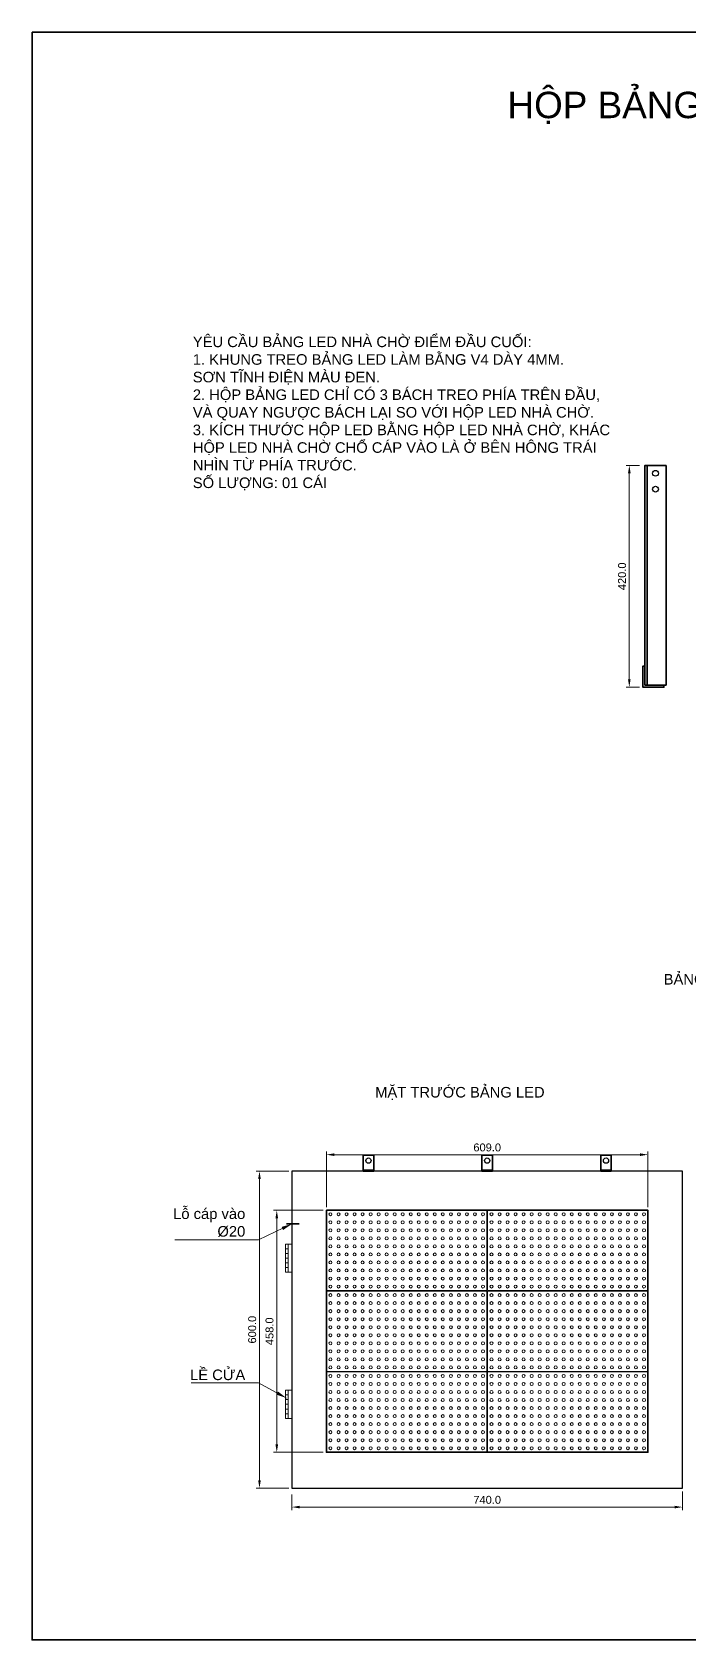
# Model space of a CAD drawing. Header units: inches. Extents: x 274 to 111780, y 464 to 1579898.
# Drawn here: x 55649 to 56893, y 788075 to 791118 of the extents above; entities that cross this region are included whole.
import ezdxf

# ---------------------------------------------------------------- set-up
doc = ezdxf.new("R2010")
doc.units = ezdxf.units.IN
doc.header["$MEASUREMENT"] = 0
doc.header["$PDMODE"] = 35
doc.header["$PDSIZE"] = -3
doc.layers.add('cutout', color=2, linetype='Continuous')
doc.layers.add('Nep V', color=1, linetype='Continuous', lineweight=35)
doc.layers.add('tbi', color=7, linetype='Continuous', lineweight=20)
doc.styles.add('ARIAL', font='arial.ttf', dxfattribs={"height": 10})
doc.styles.add('Arial1', font='arial.ttf', dxfattribs={"height": 6})
doc.styles.add('Arial3', font='arial.ttf', dxfattribs={"height": 15})
doc.dimstyles.new('bom', dxfattribs={"dimtxt": 10, "dimasz": 8, "dimexe": 5, "dimexo": 5, "dimgap": 5, "dimtad": 1, "dimdec": 1, "dimzin": 0, "dimdsep": 46, "dimtxsty": 'ARIAL', "dimcen": 0.09, "dimclrd": 8, "dimclre": 9, "dimclrt": 5, "dimadec": 0, "dimazin": 0, "dimtfac": 1, "dimtdec": 1, "dimtix": 1, "dimtofl": 0, "dimtmove": 0, "dimatfit": 3, "dimfxl": 1, "dimtolj": 1, "dimtzin": 0, "dimlwd": 0, "dimlwe": 0, "dimarcsym": 0})
doc.dimstyles.new('Copy(5) of bom TL3-1', dxfattribs={"dimtxt": 15, "dimasz": 15, "dimexe": 6, "dimexo": 6, "dimgap": 6, "dimtad": 1, "dimdec": 1, "dimlfac": 0.333333, "dimzin": 0, "dimdsep": 46, "dimtxsty": 'Arial3', "dimcen": 0.09, "dimclrd": 8, "dimclre": 9, "dimclrt": 5, "dimadec": 0, "dimazin": 0, "dimtfac": 1, "dimtdec": 1, "dimtix": 1, "dimtofl": 0, "dimtmove": 0, "dimatfit": 3, "dimfxl": 1, "dimtolj": 1, "dimtzin": 0, "dimlwd": 0, "dimlwe": 0, "dimarcsym": 0})

# ---------------------------------------------------------------- blocks, each defined once
blk = doc.blocks.new('*D559')
at = {"layer": 'Defpoints', "color": 0, "linetype": 'Continuous'}
for p in [(56880.9, 788362.2), (56140.9, 788356.2), (56140.9, 788326.4)]:
    blk.add_point(p, dxfattribs=at)
at = {"layer": 'Nep V', "color": 9, "linetype": 'Continuous', "lineweight": 0}
for p, q in [((56140.9, 788350.2), (56140.9, 788320.4)), ((56880.9, 788356.2), (56880.9, 788320.4))]:
    blk.add_line(p, q, dxfattribs=at)
at = {"layer": 'Nep V', "color": 8, "linetype": 'Continuous', "lineweight": 0}
blk.add_line((56865.9, 788326.4), (56155.9, 788326.4), dxfattribs=at)
at = {"layer": 'Nep V', "color": 8, "linetype": 'Continuous'}
for points in [[(56155.9, 788328.9), (56155.9, 788323.9), (56140.9, 788326.4)], [(56865.9, 788328.9), (56865.9, 788323.9), (56880.9, 788326.4)]]:
    blk.add_solid(points, dxfattribs=at)
at = {"layer": 'Nep V', "color": 5, "linetype": 'Continuous', "insert": (56510.9, 788340.1), "char_height": 15, "attachment_point": 5, "style": 'Arial3'}
blk.add_mtext('\\A1;740.0', dxfattribs=at)
blk = doc.blocks.new('*D560')
at = {"layer": 'Defpoints', "color": 0, "linetype": 'Continuous'}
for p in [(56206.4, 788888.2), (56112.3, 788430.2), (56206.4, 788430.2)]:
    blk.add_point(p, dxfattribs=at)
at = {"layer": 'Nep V', "color": 9, "linetype": 'Continuous', "lineweight": 0}
for p, q in [((56200.4, 788888.2), (56106.3, 788888.2)), ((56200.4, 788430.2), (56106.3, 788430.2))]:
    blk.add_line(p, q, dxfattribs=at)
at = {"layer": 'Nep V', "color": 8, "linetype": 'Continuous', "lineweight": 0}
blk.add_line((56112.3, 788873.2), (56112.3, 788445.2), dxfattribs=at)
at = {"layer": 'Nep V', "color": 8, "linetype": 'Continuous'}
for points in [[(56109.8, 788873.2), (56114.8, 788873.2), (56112.3, 788888.2)], [(56109.8, 788445.2), (56114.8, 788445.2), (56112.3, 788430.2)]]:
    blk.add_solid(points, dxfattribs=at)
at = {"layer": 'Nep V', "color": 5, "linetype": 'Continuous', "insert": (56098.6, 788659.2), "char_height": 15, "attachment_point": 5, "rotation": 90, "style": 'Arial3'}
blk.add_mtext('\\A1;458.0', dxfattribs=at)
blk = doc.blocks.new('*D561')
at = {"layer": 'Defpoints', "color": 0, "linetype": 'Continuous'}
for p in [(56079.5, 788962.2), (56140.9, 788962.2), (56140.9, 788362.2)]:
    blk.add_point(p, dxfattribs=at)
at = {"layer": 'Nep V', "color": 9, "linetype": 'Continuous', "lineweight": 0}
for p, q in [((56134.9, 788962.2), (56073.5, 788962.2)), ((56134.9, 788362.2), (56073.5, 788362.2))]:
    blk.add_line(p, q, dxfattribs=at)
at = {"layer": 'Nep V', "color": 8, "linetype": 'Continuous', "lineweight": 0}
blk.add_line((56079.5, 788377.2), (56079.5, 788947.2), dxfattribs=at)
at = {"layer": 'Nep V', "color": 8, "linetype": 'Continuous'}
for points in [[(56077, 788947.2), (56082, 788947.2), (56079.5, 788962.2)], [(56077, 788377.2), (56082, 788377.2), (56079.5, 788362.2)]]:
    blk.add_solid(points, dxfattribs=at)
at = {"layer": 'Nep V', "color": 5, "linetype": 'Continuous', "insert": (56065.8, 788662.2), "char_height": 15, "attachment_point": 5, "rotation": 90, "style": 'Arial3'}
blk.add_mtext('\\A1;600.0', dxfattribs=at)
blk = doc.blocks.new('*D562')
at = {"layer": 'Defpoints', "color": 0, "linetype": 'Continuous'}
for p in [(56815.4, 788993.4), (56206.4, 788888.2), (56815.4, 788888.2)]:
    blk.add_point(p, dxfattribs=at)
at = {"layer": 'Nep V', "color": 9, "linetype": 'Continuous', "lineweight": 0}
for p, q in [((56206.4, 788894.2), (56206.4, 788999.4)), ((56815.4, 788894.2), (56815.4, 788999.4))]:
    blk.add_line(p, q, dxfattribs=at)
at = {"layer": 'Nep V', "color": 8, "linetype": 'Continuous', "lineweight": 0}
blk.add_line((56221.4, 788993.4), (56800.4, 788993.4), dxfattribs=at)
at = {"layer": 'Nep V', "color": 8, "linetype": 'Continuous'}
for points in [[(56221.4, 788995.9), (56221.4, 788990.9), (56206.4, 788993.4)], [(56800.4, 788995.9), (56800.4, 788990.9), (56815.4, 788993.4)]]:
    blk.add_solid(points, dxfattribs=at)
at = {"layer": 'Nep V', "color": 5, "linetype": 'Continuous', "insert": (56510.9, 789007), "char_height": 15, "attachment_point": 5, "style": 'Arial3'}
blk.add_mtext('\\A1;609.0', dxfattribs=at)
blk = doc.blocks.new('board led')
at = {"layer": 'tbi', "linetype": 'Continuous'}
blk.add_lwpolyline([(0, 160), (320, 160), (320, 0), (0, 0)], close=True, dxfattribs=at)
at = {"layer": 'tbi', "color": 1, "linetype": 'Continuous'}
for centre in [(8, 152), (8, 136), (24, 152), (24, 136), (40, 152), (40, 136), (56, 152), (56, 136), (72, 152), (72, 136), (88, 152), (88, 136), (104, 152), (104, 136), (120, 152), (120, 136), (136, 152), (136, 136), (152, 152), (152, 136), (168, 152), (168, 136), (184, 152), (184, 136), (200, 152), (200, 136), (216, 152), (216, 136), (232, 152), (232, 136), (248, 152), (248, 136), (264, 152), (264, 136), (280, 152), (280, 136), (296, 152), (296, 136), (312, 152), (312, 136), (8, 120), (8, 104), (24, 120), (24, 104), (40, 120), (40, 104), (56, 120), (56, 104), (72, 120), (72, 104), (88, 120), (88, 104), (104, 120), (104, 104), (120, 120), (120, 104), (136, 120), (136, 104), (152, 120), (152, 104), (168, 120), (168, 104), (184, 120), (184, 104), (200, 120), (200, 104), (216, 120), (216, 104), (232, 120), (232, 104), (248, 120), (248, 104), (264, 120), (264, 104), (280, 120), (280, 104), (296, 120), (296, 104), (312, 120), (312, 104), (8, 88), (8, 72), (24, 88), (24, 72), (40, 88), (40, 72), (56, 88), (56, 72), (72, 88), (72, 72), (88, 88), (88, 72), (104, 88), (104, 72), (120, 88), (120, 72), (136, 88), (136, 72), (152, 88), (152, 72), (168, 88), (168, 72), (184, 88), (184, 72), (200, 88), (200, 72), (216, 88), (216, 72), (232, 88), (232, 72), (248, 88), (248, 72), (264, 88), (264, 72), (280, 88), (280, 72), (296, 88), (296, 72), (312, 88), (312, 72), (8, 56), (8, 40), (24, 56), (24, 40), (40, 56), (40, 40), (56, 56), (56, 40), (72, 56), (72, 40), (88, 56), (88, 40), (104, 56), (104, 40), (120, 56), (120, 40), (136, 56), (136, 40), (152, 56), (152, 40), (168, 56), (168, 40), (184, 56), (184, 40), (200, 56), (200, 40), (216, 56), (216, 40), (232, 56), (232, 40), (248, 56), (248, 40), (264, 56), (264, 40), (280, 56), (280, 40), (296, 56), (296, 40), (312, 56), (312, 40), (8, 24), (8, 8), (24, 24), (24, 8), (40, 24), (40, 8), (56, 24), (56, 8), (72, 24), (72, 8), (88, 24), (88, 8), (104, 24), (104, 8), (120, 24), (120, 8), (136, 24), (136, 8), (152, 24), (152, 8), (168, 24), (168, 8), (184, 24), (184, 8), (200, 24), (200, 8), (216, 24), (216, 8), (232, 24), (232, 8), (248, 24), (248, 8), (264, 24), (264, 8), (280, 24), (280, 8), (296, 24), (296, 8), (312, 24), (312, 8)]:
    blk.add_circle(centre, 3, dxfattribs=at)
blk = doc.blocks.new('*D578')
at = {"layer": 'Defpoints', "color": 0, "linetype": 'Continuous'}
for p in [(56780.1, 790298), (56805.7, 790298), (56805.7, 789878)]:
    blk.add_point(p, dxfattribs=at)
at = {"layer": 'Nep V', "color": 9, "linetype": 'Continuous', "lineweight": 0}
for p, q in [((56799.7, 790298), (56774.1, 790298)), ((56799.7, 789878), (56774.1, 789878))]:
    blk.add_line(p, q, dxfattribs=at)
at = {"layer": 'Nep V', "color": 8, "linetype": 'Continuous', "lineweight": 0}
blk.add_line((56780.1, 789893), (56780.1, 790283), dxfattribs=at)
at = {"layer": 'Nep V', "color": 8, "linetype": 'Continuous'}
for points in [[(56777.6, 790283), (56782.6, 790283), (56780.1, 790298)], [(56777.6, 789893), (56782.6, 789893), (56780.1, 789878)]]:
    blk.add_solid(points, dxfattribs=at)
at = {"layer": 'Nep V', "color": 5, "linetype": 'Continuous', "insert": (56766.4, 790088), "char_height": 15, "attachment_point": 5, "rotation": 90, "style": 'Arial3'}
blk.add_mtext('\\A1;420.0', dxfattribs=at)

msp = doc.modelspace()

# ---------------------------------------------------------------- linework, layer by layer
at = {"layer": 'cutout', "color": 1, "linetype": 'Continuous'}
msp.add_lwpolyline([(56140.95, 788362.22), (56880.95, 788362.22), (56880.95, 788962.22), (56140.95, 788962.22)], close=True, dxfattribs=at)
at = {"layer": 'cutout', "linetype": 'Continuous'}
for centre, radius in [((56829.73, 790282.99), 5.5), ((56829.73, 790252.99), 5.5), ((56285.95, 788982.22), 5), ((56510.95, 788982.22), 5), ((56735.95, 788982.22), 5)]:
    msp.add_circle(centre, radius, dxfattribs=at)
at = {"layer": 'Nep V', "linetype": 'Continuous'}
for p, q in [((56813.73, 789881.99), (56813.73, 790297.99)), ((56275.95, 788964.22), (56295.95, 788964.22)), ((56500.95, 788964.22), (56520.95, 788964.22)), ((56745.95, 788964.22), (56725.95, 788964.22)), ((56154.78, 788862.22), (56131, 788862.22))]:
    msp.add_line(p, q, dxfattribs=at)
for points in [[(55648.86, 791117.86), (58799.5, 791117.86), (58799.5, 788075.17), (55648.86, 788075.17)], [(56849.73, 790297.99), (56849.73, 789881.99), (56809.73, 789881.99), (56809.73, 790297.99)], [(56275.95, 788962.22), (56295.95, 788962.22), (56295.95, 788992.22), (56275.95, 788992.22)], [(56500.95, 788962.22), (56520.95, 788962.22), (56520.95, 788992.22), (56500.95, 788992.22)], [(56745.95, 788962.22), (56725.95, 788962.22), (56725.95, 788992.22), (56745.95, 788992.22)], [(56206.45, 788888.22), (56815.45, 788888.22), (56815.45, 788430.22), (56206.45, 788430.22)], [(56206.45, 788888.22), (56815.45, 788888.22), (56815.45, 788430.22), (56206.45, 788430.22)]]:
    msp.add_lwpolyline(points, close=True, dxfattribs=at)
msp.add_lwpolyline([(56809.73, 789881.99), (56845.73, 789881.99), (56845.73, 789877.99), (56805.73, 789877.99), (56805.73, 789917.99), (56809.73, 789917.99), (56809.73, 789881.99)], dxfattribs=at)
at = {"layer": 'tbi', "color": 1, "linetype": 'Continuous'}
for p, q in [((56133.75, 788824.22, -2), (56133.75, 788770.82, -2)), ((56133.75, 788815.32, -2), (56129.03, 788815.32, -2)), ((56133.75, 788806.42, -2), (56129.03, 788806.42, -2)), ((56133.75, 788797.52, -2), (56129.03, 788797.52, -2)), ((56133.75, 788788.62, -2), (56129.03, 788788.62, -2)), ((56133.75, 788779.72, -2), (56129.03, 788779.72, -2)), ((56133.75, 788494.22, -2), (56133.75, 788547.62, -2)), ((56133.75, 788538.72, -2), (56129.03, 788538.72, -2)), ((56133.75, 788529.82, -2), (56129.03, 788529.82, -2)), ((56133.75, 788520.92, -2), (56129.03, 788520.92, -2)), ((56133.75, 788512.02, -2), (56129.03, 788512.02, -2)), ((56133.75, 788503.12, -2), (56129.03, 788503.12, -2))]:
    msp.add_line(p, q, dxfattribs=at)
at = {"layer": 'tbi', "color": 1, "linetype": 'Continuous', "const_width": 0.3}
for points in [[(56129.03, 788797.52), (56129.03, 788806.42), (56133.75, 788806.42), (56133.75, 788815.32), (56129.03, 788815.32), (56129.03, 788824.22)], [(56133.75, 788770.82), (56133.75, 788779.72), (56129.03, 788779.72), (56129.03, 788788.62), (56133.75, 788788.62), (56133.75, 788797.52)], [(56133.75, 788547.62), (56133.75, 788538.72), (56129.03, 788538.72), (56129.03, 788529.82), (56133.75, 788529.82), (56133.75, 788520.92)], [(56129.03, 788520.92), (56129.03, 788512.02), (56133.75, 788512.02), (56133.75, 788503.12), (56129.03, 788503.12), (56129.03, 788494.22)]]:
    msp.add_lwpolyline(points, dxfattribs=at)
at = {"layer": 'tbi', "color": 1, "linetype": 'Continuous'}
for points in [[(56140.95, 788770.82), (56140.95, 788824.22), (56129.03, 788824.22), (56129.03, 788770.82)], [(56140.95, 788547.62), (56140.95, 788494.22), (56129.03, 788494.22), (56129.03, 788547.62)]]:
    msp.add_lwpolyline(points, close=True, dxfattribs=at)

# ---------------------------------------------------------------- block references
at = {"layer": 'tbi', "color": 1, "linetype": 'Continuous', "yscale": 0.9499999999970896, "zscale": 0.95}
for p, xscale in [((56510.45, 788736.22), -0.9499999999998181), ((56511.45, 788736.22), 0.9499999999970896)]:
    msp.add_blockref('board led', p, dxfattribs=dict(at, xscale=xscale))
at = {"layer": 'tbi', "color": 1, "linetype": 'Continuous', "yscale": 0.9499999999534339, "zscale": 0.95, "rotation": 180}
for p, xscale in [((56510.45, 788735.22), 0.9499999999998181), ((56511.45, 788735.22), -0.9499999999970896), ((56510.45, 788582.22), 0.9499999999998181), ((56511.45, 788582.22), -0.9499999999970896)]:
    msp.add_blockref('board led', p, dxfattribs=dict(at, xscale=xscale))

# ---------------------------------------------------------------- texts
at = {"layer": 'Nep V', "linetype": 'Continuous', "attachment_point": 1, "style": 'Arial1'}
for s, insert, char_height, width in [('HỘP BẢNG LED ĐIỂM ĐẦU CUỐI', (56549.3, 791005.07), 50, 1111.0255), ('YÊU CẦU BẢNG LED NHÀ CHỜ ĐIỂM ĐẦU CUỐI:\\P1. KHUNG TREO BẢNG LED LÀM BẰNG V4 DÀY 4MM.\\PSƠN TĨNH ĐIỆN MÀU ĐEN.\\P2. HỘP BẢNG LED CHỈ CÓ 3 BÁCH TREO PHÍA TRÊN ĐẦU, VÀ QUAY NGƯỢC BÁCH LẠI SO VỚI HỘP LED NHÀ CHỜ.\\P3. KÍCH THƯỚC HỘP LED BẰNG HỘP LED NHÀ CHỜ, KHÁC HỘP LED NHÀ CHỜ CHỔ CÁP VÀO LÀ Ở BÊN HÔNG TRÁI NHÌN TỪ PHÍA TRƯỚC.\\PSỐ LƯỢNG: 01 CÁI', (55953.24, 790541.74), 20, 790.4468), ('BẢNG LED NHÀ CHỜ ĐIỂM ĐẦU CUỐI', (56845.19, 789335.3), 20, 519.602), ('MẶT TRƯỚC BẢNG LED ', (56298.66, 789121.55), 20, 601.8466)]:
    msp.add_mtext(s, dxfattribs=dict(at, insert=insert, char_height=char_height, width=width))
at = {"layer": 'tbi', "color": 5, "linetype": 'Continuous', "char_height": 20, "attachment_point": 9, "style": 'ARIAL'}
for s, insert in [('Lỗ cáp vào\\P%%C20', (56052.66, 788837.54, 2)), ('LỀ CỬA', (56052.66, 788566.46, 2))]:
    msp.add_mtext(s, dxfattribs=dict(at, insert=insert))

# ---------------------------------------------------------------- dimensions: what is measured, and where the dimension line sits
at = {"layer": 'Nep V', "linetype": 'Continuous'}
for base, p1, p2, picture, middle in [((56780.09, 790297.99), (56805.73, 789877.99), (56805.73, 790297.99), '*D578', (56766.43, 790087.99)), ((56079.45, 788962.22), (56140.95, 788362.22), (56140.95, 788962.22), '*D561', (56065.8, 788662.22)), ((56112.27, 788430.22), (56206.45, 788888.22), (56206.45, 788430.22), '*D560', (56098.61, 788659.22))]:
    dim = msp.add_linear_dim(base=base, p1=p1, p2=p2, angle=90, dimstyle='Copy(5) of bom TL3-1', override={"dimlfac": 1}, dxfattribs=at)
    dim.commit()
    dim.dimension.update_dxf_attribs({"geometry": picture, "text_midpoint": middle})
for base, p1, p2, picture, middle in [((56815.45, 788993.37), (56206.45, 788888.22), (56815.45, 788888.22), '*D562', (56510.95, 789007.03)), ((56140.95, 788326.41), (56880.95, 788362.22), (56140.95, 788356.22), '*D559', (56510.95, 788340.07))]:
    dim = msp.add_linear_dim(base=base, p1=p1, p2=p2, dimstyle='Copy(5) of bom TL3-1', override={"dimlfac": 1}, dxfattribs=at)
    dim.commit()
    dim.dimension.update_dxf_attribs({"geometry": picture, "text_midpoint": middle})

# ---------------------------------------------------------------- leaders
at = {"layer": 'tbi', "color": 1, "linetype": 'Continuous', "annotation_type": 0, "has_hookline": 1, "hookline_direction": 1}
for points, text_width in [([(56140.95, 788862.22, 2), (56077.66, 788832.54, 2), (56057.66, 788832.54, 2)], 133.62), ([(56130.61, 788532.77, 2), (56077.66, 788561.46, 2), (56057.66, 788561.46, 2)], 102.61)]:
    msp.add_leader(points, dimstyle='bom', override={"dimasz": 20, "dimgap": 5, "dimtad": 1}, dxfattribs=dict(at, text_width=text_width))

doc.saveas('drawing.dxf')
